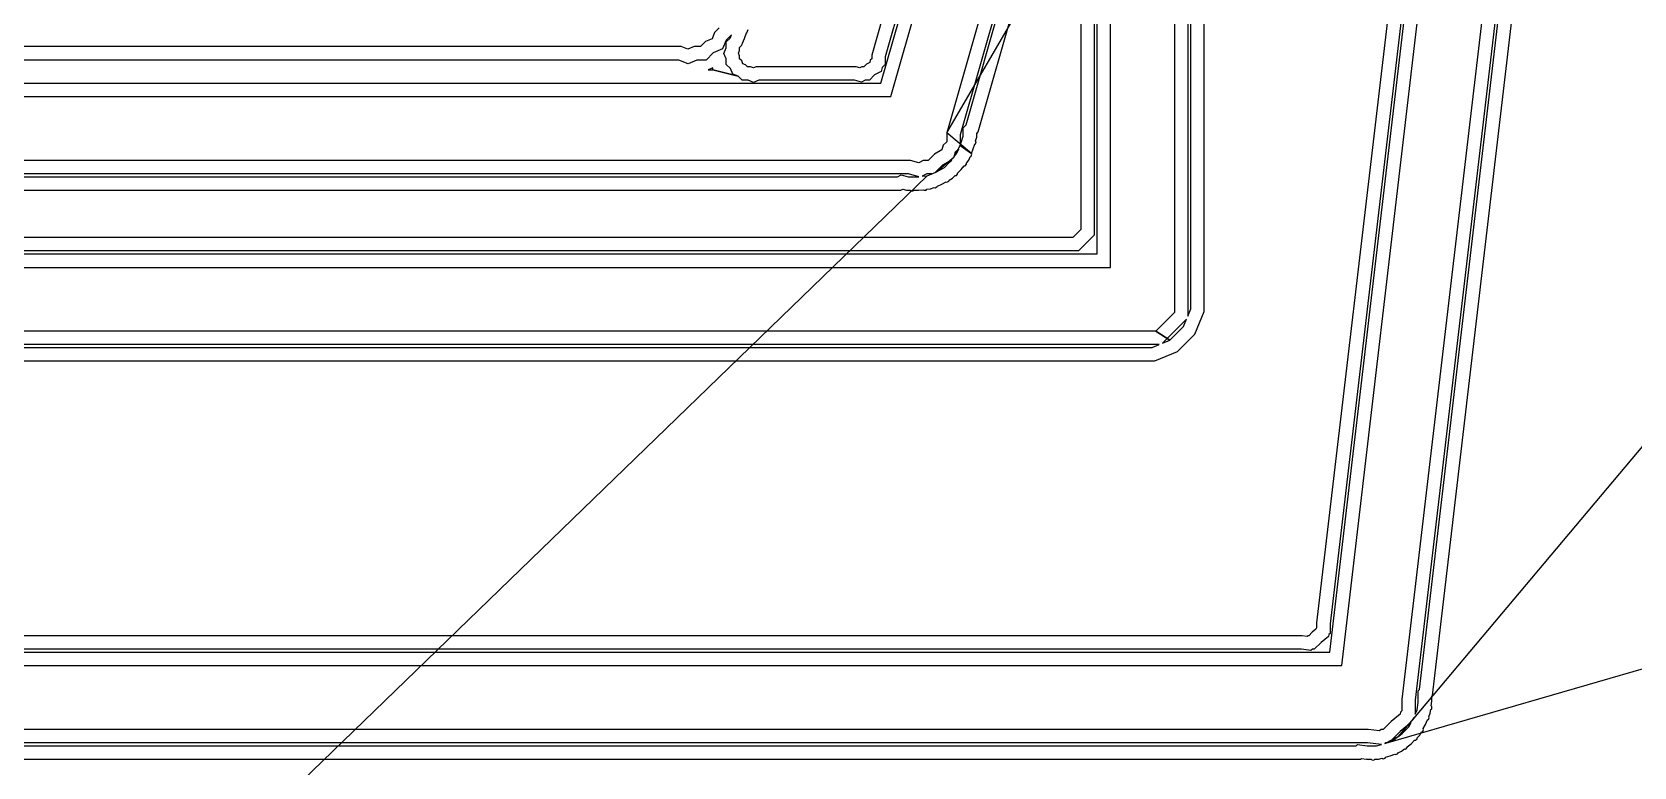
# Model space of a CAD drawing. Extents: x -122 to 0, y 0 to 97.
# Drawn here: x -96.85 to -78.97, y 39.23 to 47.43 of the extents above; entities that cross this region are included whole.
import ezdxf

# ---------------------------------------------------------------- set-up
doc = ezdxf.new("R2010")
doc.units = 0
doc.layers.add('milling', color=1, linetype='CONTINUOUS')
doc.layers.add('rapid_move', color=62, linetype='CONTINUOUS')

msp = doc.modelspace()

# ---------------------------------------------------------------- linework, layer by layer
at = {"layer": 'milling'}
for p, q in [((-86.7838, 49.6012), (-87.477, 47.1748)), ((-87.3763, 46.8605), (-86.5731, 49.6715)), ((-86.642, 49.5516), (-87.327, 47.1537)), ((-87.2631, 46.7105), (-86.4146, 49.6805)), ((-82.3645, 40.5105), (-81.3132, 49.4464)), ((-82.2311, 40.3605), (-81.1558, 49.5009)), ((-85.7761, 49.3268), (-86.6394, 46.305)), ((-81.5204, 49.2536), (-82.5105, 40.837)), ((-81.3774, 49.1845), (-82.3605, 40.8283)), ((-80.4591, 49.3368), (-81.5594, 39.9837)), ((-80.3204, 49.2319), (-81.4094, 39.9751)), ((-85.663, 49.1768), (-86.4894, 46.2842)), ((-86.423, 46.3954), (-85.7217, 48.8497)), ((-86.2894, 46.3168), (-85.5631, 48.8588)), ((-81.3618, 40.095), (-80.3195, 48.9542)), ((-81.2188, 40.0259), (-80.166, 48.9756)), ((-84.9605, 44.9555), (-84.9605, 48.1779)), ((-84.8105, 44.8055), (-84.8105, 48.2023)), ((-84.0994, 48.176), (-84.0994, 44.3026)), ((-83.9494, 48.1406), (-83.9494, 44.2621)), ((-85.1437, 48.0878), (-85.1437, 45.2279)), ((-84.9937, 48.0523), (-84.9937, 45.1658)), ((-83.9161, 44.3427), (-83.9161, 48.0123)), ((-83.7661, 44.3129), (-83.7661, 48.0368)), ((-89.2319, 47.4251), (-89.2595, 47.3561)), ((-89.1794, 47.4776), (-89.2319, 47.4251)), ((-89.0448, 47.4002), (-89.1041, 47.3408)), ((-89.0595, 47.3646), (-89.0448, 47.4002)), ((-88.8992, 47.3595), (-88.8746, 47.4212)), ((-88.8746, 47.4212), (-88.8735, 47.4216)), ((-88.8735, 47.4216), (-88.8579, 47.4593)), ((-89.6035, 47.2694), (-100.3045, 47.2694)), ((-89.5302, 47.2401), (-89.6035, 47.2694)), ((-89.4619, 47.2694), (-89.5302, 47.2401)), ((-89.3876, 47.2694), (-89.4619, 47.2694)), ((-89.332, 47.3251), (-89.3876, 47.2694)), ((-89.2595, 47.3561), (-89.332, 47.3251)), ((-89.1433, 47.2428), (-89.2463, 47.1987)), ((-89.1041, 47.3408), (-89.1433, 47.2428)), ((-89.1278, 47.192), (-89.1029, 47.2543)), ((-89.1029, 47.3213), (-89.0595, 47.3646)), ((-89.1029, 47.2543), (-89.1029, 47.3213)), ((-88.9654, 47.194), (-88.9529, 47.2253)), ((-88.9529, 47.2592), (-88.9303, 47.2817)), ((-88.9529, 47.2253), (-88.9529, 47.2592)), ((-88.9303, 47.2817), (-88.921, 47.3051)), ((-88.9214, 47.3061), (-88.8992, 47.3595)), ((-88.921, 47.3051), (-88.9214, 47.3061)), ((-89.6323, 47.1194), (-100.2942, 47.1194)), ((-89.5282, 47.0778), (-89.6323, 47.1194)), ((-89.4312, 47.1194), (-89.5282, 47.0778)), ((-89.3255, 47.1194), (-89.4312, 47.1194)), ((-89.2463, 47.1987), (-89.3255, 47.1194)), ((-89.1029, 47.134), (-89.1278, 47.192)), ((-89.1029, 47.0708), (-89.1029, 47.134)), ((-89.0555, 47.0235), (-89.1029, 47.0708)), ((-88.9529, 47.1649), (-88.9654, 47.194)), ((-88.9529, 47.1329), (-88.9529, 47.1649)), ((-88.9289, 47.109), (-88.9529, 47.1329)), ((-88.9157, 47.078), (-88.9289, 47.109)), ((-88.8862, 47.0663), (-88.9157, 47.078)), ((-88.8637, 47.0437), (-88.8862, 47.0663)), ((-88.8298, 47.0437), (-88.8637, 47.0437)), ((-88.7985, 47.0312), (-88.8298, 47.0437)), ((-88.7694, 47.0437), (-88.7985, 47.0312)), ((-87.6507, 47.0437), (-88.7694, 47.0437)), ((-87.6105, 47.0322), (-87.6507, 47.0437)), ((-87.5899, 47.0437), (-87.6105, 47.0322)), ((-87.5662, 47.0437), (-87.5899, 47.0437)), ((-87.5367, 47.0733), (-87.5662, 47.0437)), ((-87.5002, 47.0935), (-87.5367, 47.0733)), ((-87.4938, 47.1162), (-87.5002, 47.0935)), ((-87.477, 47.1329), (-87.4938, 47.1162)), ((-87.477, 47.1748), (-87.477, 47.1329)), ((-87.3602, 47.0377), (-87.373, 46.9926)), ((-87.327, 47.0708), (-87.3602, 47.0377)), ((-87.327, 47.1537), (-87.327, 47.0708)), ((-100.8973, 46.8605), (-87.3763, 46.8605)), ((-89.279, 47.0215), (-89.3046, 47.0105)), ((-89.3046, 47.0105), (-89.2529, 47.0105)), ((-89.2529, 47.0323), (-89.279, 47.0215)), ((-89.2529, 47.0105), (-89.2529, 47.0323)), ((-88.9704, 46.9384), (-89.2529, 47.0105)), ((-89.2529, 47.0105), (-88.9704, 46.9384)), ((-89.0291, 46.9618), (-89.0555, 47.0235)), ((-88.9704, 46.9384), (-89.0291, 46.9618)), ((-88.9258, 46.8937), (-88.9704, 46.9384)), ((-88.8588, 46.8937), (-88.9258, 46.8937)), ((-88.7965, 46.8688), (-88.8588, 46.8937)), ((-88.7385, 46.8937), (-88.7965, 46.8688)), ((-87.6717, 46.8937), (-88.7385, 46.8937)), ((-87.5919, 46.8709), (-87.6717, 46.8937)), ((-87.551, 46.8937), (-87.5919, 46.8709)), ((-87.5041, 46.8937), (-87.551, 46.8937)), ((-87.4455, 46.9523), (-87.5041, 46.8937)), ((-87.373, 46.9926), (-87.4455, 46.9523)), ((-100.9175, 46.7105), (-87.2631, 46.7105)), ((-86.4561, 46.3623), (-86.423, 46.3954)), ((-86.4561, 46.2796), (-86.4561, 46.3623)), ((-86.6784, 46.1687), (-86.6935, 46.1156)), ((-86.6394, 46.2076), (-86.6784, 46.1687)), ((-86.3642, 46.0776), (-86.6394, 46.305)), ((-86.6394, 46.305), (-86.6394, 46.2076)), ((-86.5604, 46.0359), (-86.4894, 46.1672)), ((-86.4894, 46.2842), (-86.4894, 46.1672)), ((-86.4894, 46.1672), (-86.4853, 46.1772)), ((-86.4894, 46.1672), (-86.4894, 46.1672)), ((-86.4894, 46.1672), (-86.3642, 46.0776)), ((-86.4853, 46.1772), (-86.4789, 46.1997)), ((-86.4789, 46.1997), (-86.4587, 46.2704)), ((-86.4587, 46.2704), (-86.4561, 46.2796)), ((-86.3435, 46.1275), (-86.3285, 46.1801)), ((-86.3285, 46.1801), (-86.3197, 46.185)), ((-86.3197, 46.185), (-86.3109, 46.2062)), ((-86.3176, 46.2182), (-86.3061, 46.2585)), ((-86.3109, 46.2062), (-86.3176, 46.2182)), ((-86.3061, 46.3002), (-86.2894, 46.3168)), ((-86.3061, 46.2585), (-86.3061, 46.3002)), ((-87.0449, 45.9994), (-100.8706, 45.9994)), ((-86.951, 45.9726), (-87.0449, 45.9994)), ((-86.9028, 45.9994), (-86.951, 45.9726)), ((-86.8476, 45.9994), (-86.9028, 45.9994)), ((-86.7788, 46.0683), (-86.8476, 45.9994)), ((-86.6935, 46.1156), (-86.7788, 46.0683)), ((-86.7603, 45.8689), (-86.5604, 46.0359)), ((-86.5852, 46.0043), (-86.6875, 45.9474)), ((-86.667, 45.9207), (-86.6086, 45.9792)), ((-86.6086, 45.9792), (-86.5921, 45.9956)), ((-86.5921, 45.9956), (-86.5852, 46.0043)), ((-86.5449, 46.0901), (-86.5604, 46.0359)), ((-86.5604, 46.0359), (-86.5261, 46.079)), ((-86.5051, 46.1299), (-86.5449, 46.0901)), ((-86.5261, 46.079), (-86.5051, 46.1299)), ((-86.5261, 46.079), (-86.5261, 46.079)), ((-86.4214, 45.9698), (-86.3953, 46.0025)), ((-86.4198, 45.9559), (-86.4214, 45.9698)), ((-86.3953, 46.0025), (-86.3796, 46.0407)), ((-86.3796, 46.0407), (-86.3668, 46.046)), ((-86.3668, 46.046), (-86.3604, 46.0684)), ((-86.3642, 46.0776), (-86.3435, 46.1275)), ((-86.3604, 46.0684), (-86.3642, 46.0776)), ((-86.3642, 46.0776), (-86.3642, 46.0776)), ((-87.0658, 45.8494), (-100.8307, 45.8494)), ((-100.8081, 45.8161), (-87.1912, 45.8161)), ((-87.1912, 45.8161), (-87.1502, 45.8389)), ((-87.1502, 45.8389), (-87.0704, 45.8161)), ((-87.0704, 45.8161), (-86.9875, 45.8161)), ((-86.9532, 45.8173), (-87.0658, 45.8494)), ((-86.9875, 45.8161), (-86.9639, 45.8161)), ((-86.9639, 45.8161), (-86.9532, 45.8173)), ((-86.8639, 45.8494), (-86.9132, 45.8221)), ((-86.9132, 45.8221), (-86.8585, 45.8283)), ((-86.8076, 45.8494), (-86.8639, 45.8494)), ((-86.8585, 45.8283), (-86.7603, 45.8689)), ((-86.8585, 45.8283), (-86.8076, 45.8494)), ((-86.6875, 45.9474), (-86.7702, 45.8647)), ((-86.7702, 45.8647), (-86.7603, 45.8689)), ((-86.7603, 45.8689), (-86.667, 45.9207)), ((-86.7603, 45.8689), (-86.7603, 45.8689)), ((-86.6125, 45.7794), (-86.576, 45.7996)), ((-86.576, 45.7996), (-86.5465, 45.8292)), ((-86.5465, 45.8292), (-86.5327, 45.8292)), ((-86.5327, 45.8292), (-86.5185, 45.8471)), ((-86.5185, 45.8572), (-86.4798, 45.8959)), ((-86.5185, 45.8471), (-86.5185, 45.8572)), ((-86.4798, 45.8959), (-86.4462, 45.9382)), ((-86.4462, 45.9382), (-86.4363, 45.9393)), ((-86.4363, 45.9393), (-86.4198, 45.9559)), ((-100.8595, 45.6661), (-87.1522, 45.6661)), ((-87.1522, 45.6661), (-87.1316, 45.6776)), ((-87.1316, 45.6776), (-87.0913, 45.6661)), ((-87.0913, 45.6661), (-87.0496, 45.6661)), ((-87.0496, 45.6661), (-87.0399, 45.6564)), ((-87.0399, 45.6564), (-87.0169, 45.659)), ((-87.0169, 45.659), (-87.0099, 45.6661)), ((-87.0099, 45.6661), (-86.9554, 45.6661)), ((-86.9554, 45.6661), (-86.9014, 45.6723)), ((-86.9014, 45.6723), (-86.8936, 45.6661)), ((-86.8936, 45.6661), (-86.8704, 45.6661)), ((-86.8704, 45.6661), (-86.8618, 45.677)), ((-86.8618, 45.677), (-86.8202, 45.6817)), ((-86.8202, 45.6817), (-86.7821, 45.6976)), ((-86.7821, 45.6976), (-86.7693, 45.6923)), ((-86.7693, 45.6923), (-86.7491, 45.7035)), ((-86.7491, 45.7035), (-86.7453, 45.7128)), ((-86.7453, 45.7128), (-86.6955, 45.7333)), ((-86.6955, 45.7333), (-86.6477, 45.76)), ((-86.6477, 45.76), (-86.6378, 45.7572)), ((-86.6378, 45.7572), (-86.6163, 45.7661)), ((-86.6163, 45.7661), (-86.6125, 45.7794)), ((-85.3592, 45.1387), (-100.2112, 45.1387)), ((-85.2329, 45.1387), (-85.3592, 45.1387)), ((-85.1437, 45.2279), (-85.2329, 45.1387)), ((-84.9937, 45.1658), (-85.1708, 44.9887)), ((-100.2882, 44.9555), (-84.9605, 44.9555)), ((-85.4213, 44.9887), (-100.1632, 44.9887)), ((-85.1708, 44.9887), (-85.4213, 44.9887)), ((-100.3003, 44.8055), (-84.8105, 44.8055)), ((-84.0994, 44.3026), (-84.3076, 44.0944)), ((-83.9647, 44.2253), (-84.2303, 43.9597)), ((-83.9981, 44.1447), (-83.9647, 44.2253)), ((-83.9494, 44.2621), (-83.9161, 44.3427)), ((-83.8708, 44.0598), (-83.7661, 44.3129)), ((-84.6023, 44.0944), (-100.216, 44.0944)), ((-84.3076, 44.0944), (-84.6023, 44.0944)), ((-84.3076, 44.0944), (-84.1497, 43.9931)), ((-84.1497, 43.9931), (-84.3076, 44.0944)), ((-84.1497, 43.9931), (-83.9981, 44.1447)), ((-84.0648, 43.8658), (-83.8708, 44.0598)), ((-84.6644, 43.9444), (-100.168, 43.9444)), ((-100.147, 43.9111), (-84.497, 43.9111)), ((-84.2671, 43.9444), (-84.6644, 43.9444)), ((-84.497, 43.9111), (-84.3476, 43.9111)), ((-84.3476, 43.9111), (-84.2671, 43.9444)), ((-84.3179, 43.7611), (-84.0648, 43.8658)), ((-84.2303, 43.9597), (-84.1497, 43.9931)), ((-100.1901, 43.7611), (-84.5591, 43.7611)), ((-84.5591, 43.7611), (-84.3179, 43.7611)), ((-82.5177, 40.7757), (-82.5189, 40.7656)), ((-82.5105, 40.7829), (-82.5177, 40.7757)), ((-82.5105, 40.837), (-82.5105, 40.7829)), ((-82.3605, 40.8283), (-82.3605, 40.7208)), ((-82.6717, 40.6937), (-100.7549, 40.6937)), ((-82.6179, 40.6874), (-82.6717, 40.6937)), ((-82.61, 40.6937), (-82.6179, 40.6874)), ((-82.5997, 40.6937), (-82.61, 40.6937)), ((-82.5613, 40.7322), (-82.5997, 40.6937)), ((-82.5189, 40.7656), (-82.5613, 40.7322)), ((-82.4618, 40.6196), (-82.5376, 40.5437)), ((-82.3772, 40.6863), (-82.4618, 40.6196)), ((-82.3748, 40.7065), (-82.3772, 40.6863)), ((-82.3605, 40.7208), (-82.3748, 40.7065)), ((-100.8555, 40.5105), (-82.3645, 40.5105)), ((-82.6808, 40.5437), (-100.7279, 40.5437)), ((-82.5738, 40.5311), (-82.6808, 40.5437)), ((-82.5579, 40.5437), (-82.5738, 40.5311)), ((-82.5376, 40.5437), (-82.5579, 40.5437)), ((-100.8879, 40.3605), (-82.2311, 40.3605)), ((-81.3761, 40.0808), (-81.3618, 40.095)), ((-81.3761, 39.9736), (-81.3761, 40.0808)), ((-81.5594, 39.9837), (-81.5594, 39.8576)), ((-81.4094, 39.9751), (-81.4094, 39.8176)), ((-81.3885, 39.8683), (-81.3789, 39.9504)), ((-81.3789, 39.9504), (-81.3788, 39.9504)), ((-81.3788, 39.9504), (-81.3761, 39.9736)), ((-81.2324, 39.9106), (-81.2261, 39.9642)), ((-81.2261, 39.9027), (-81.2324, 39.9106)), ((-81.2261, 40.0187), (-81.2188, 40.0259)), ((-81.2261, 39.9642), (-81.2261, 40.0187)), ((-81.2261, 39.8799), (-81.2261, 39.9027)), ((-81.6783, 39.7388), (-81.7676, 39.6494)), ((-81.579, 39.8171), (-81.6783, 39.7388)), ((-81.4293, 39.7695), (-81.6025, 39.5651)), ((-81.5762, 39.8408), (-81.579, 39.8171)), ((-81.4548, 39.7242), (-81.5784, 39.6266)), ((-81.5594, 39.8576), (-81.5762, 39.8408)), ((-81.4695, 39.6977), (-81.4548, 39.7242)), ((-81.4334, 39.7716), (-81.4348, 39.7597)), ((-81.4348, 39.7597), (-81.4293, 39.7695)), ((-81.4249, 39.7801), (-81.4334, 39.7716)), ((-81.4293, 39.7695), (-81.4249, 39.7801)), ((-81.4094, 39.8176), (-81.3885, 39.8683)), ((-81.3204, 39.6571), (-81.2939, 39.7042)), ((-81.2939, 39.7042), (-81.2734, 39.7541)), ((-81.2734, 39.7541), (-81.2638, 39.7581)), ((-81.2638, 39.7581), (-81.2527, 39.7779)), ((-81.258, 39.7908), (-81.242, 39.8294)), ((-81.2527, 39.7779), (-81.258, 39.7908)), ((-81.242, 39.8294), (-81.2371, 39.8712)), ((-81.2371, 39.8712), (-81.2261, 39.8799)), ((-81.9361, 39.6494), (-100.9004, 39.6494)), ((-81.8102, 39.6346), (-81.9361, 39.6494)), ((-81.7915, 39.6494), (-81.8102, 39.6346)), ((-81.7676, 39.6494), (-81.7915, 39.6494)), ((-81.6025, 39.5651), (-81.7378, 39.4951)), ((-81.5784, 39.6266), (-81.69, 39.515)), ((-81.69, 39.515), (-81.6394, 39.536)), ((-81.6394, 39.536), (-81.6025, 39.5651)), ((-81.6394, 39.536), (-81.6394, 39.536)), ((-81.6025, 39.5651), (-81.5746, 39.5872)), ((-81.5746, 39.5872), (-81.5745, 39.5872)), ((-81.5745, 39.5872), (-81.5564, 39.6015)), ((-81.5564, 39.6015), (-81.5398, 39.6181)), ((-81.5398, 39.6183), (-81.4929, 39.665)), ((-81.5398, 39.6181), (-81.5398, 39.6183)), ((-81.4929, 39.665), (-81.4813, 39.6766)), ((-81.4813, 39.6766), (-81.4695, 39.6977)), ((-81.4568, 39.489), (-81.4183, 39.5276)), ((-81.4183, 39.5276), (-81.4079, 39.5276)), ((-81.4079, 39.5276), (-81.3899, 39.5418)), ((-81.3899, 39.556), (-81.3603, 39.5854)), ((-81.3899, 39.5418), (-81.3899, 39.556)), ((-81.3603, 39.5854), (-81.34, 39.622)), ((-81.34, 39.622), (-81.3263, 39.6259)), ((-81.3263, 39.6259), (-81.3176, 39.647)), ((-81.3176, 39.647), (-81.3204, 39.6571)), ((-81.9447, 39.4994), (-100.8734, 39.4994)), ((-100.7472, 39.4661), (-82.0692, 39.4661)), ((-82.0692, 39.4661), (-82.0533, 39.4787)), ((-82.0533, 39.4787), (-81.9463, 39.4661)), ((-81.9463, 39.4661), (-81.841, 39.4661)), ((-81.788, 39.481), (-81.9447, 39.4994)), ((-81.841, 39.4661), (-81.788, 39.481)), ((-81.7394, 39.4994), (-81.7488, 39.492)), ((-81.7488, 39.492), (-81.7378, 39.4951)), ((-81.7405, 39.3386), (-81.6881, 39.3533)), ((-81.7274, 39.4994), (-81.7394, 39.4994)), ((-81.7378, 39.4951), (-81.7274, 39.4994)), ((-81.7378, 39.4951), (-81.7378, 39.4951)), ((-81.6881, 39.3533), (-81.6386, 39.3739)), ((-81.6386, 39.3739), (-81.6291, 39.3699)), ((-81.6291, 39.3699), (-81.6072, 39.3761)), ((-81.6072, 39.3761), (-81.6019, 39.389)), ((-81.6019, 39.389), (-81.5632, 39.405)), ((-81.5632, 39.405), (-81.5303, 39.431)), ((-81.5303, 39.431), (-81.5163, 39.4294)), ((-81.5163, 39.4294), (-81.5001, 39.4456)), ((-81.5001, 39.4456), (-81.4989, 39.4558)), ((-81.4989, 39.4558), (-81.4568, 39.489)), ((-100.7795, 39.3161), (-82.0171, 39.3161)), ((-82.0171, 39.3161), (-82.0092, 39.3224)), ((-82.0092, 39.3224), (-81.9555, 39.3161)), ((-81.9555, 39.3161), (-81.9011, 39.3161)), ((-81.9011, 39.3161), (-81.8939, 39.3088)), ((-81.8939, 39.3088), (-81.8712, 39.3062)), ((-81.8712, 39.3062), (-81.8614, 39.3161)), ((-81.8614, 39.3161), (-81.8193, 39.3161)), ((-81.8193, 39.3161), (-81.779, 39.3275)), ((-81.779, 39.3275), (-81.7669, 39.3206)), ((-81.7669, 39.3206), (-81.7455, 39.3295)), ((-81.7455, 39.3295), (-81.7405, 39.3386))]:
    msp.add_line(p, q, dxfattribs=at)
at = {"layer": 'rapid_move'}
for p, q in [((-81.7378, 39.4951), (-13.8217, 59.2207)), ((-71.4477, 51.6519), (-81.4293, 39.7695)), ((-86.6394, 46.305), (-84.4622, 50.0466)), ((-113.5435, 20.0063), (-86.8585, 45.8283))]:
    msp.add_line(p, q, dxfattribs=at)

doc.saveas('drawing.dxf')
